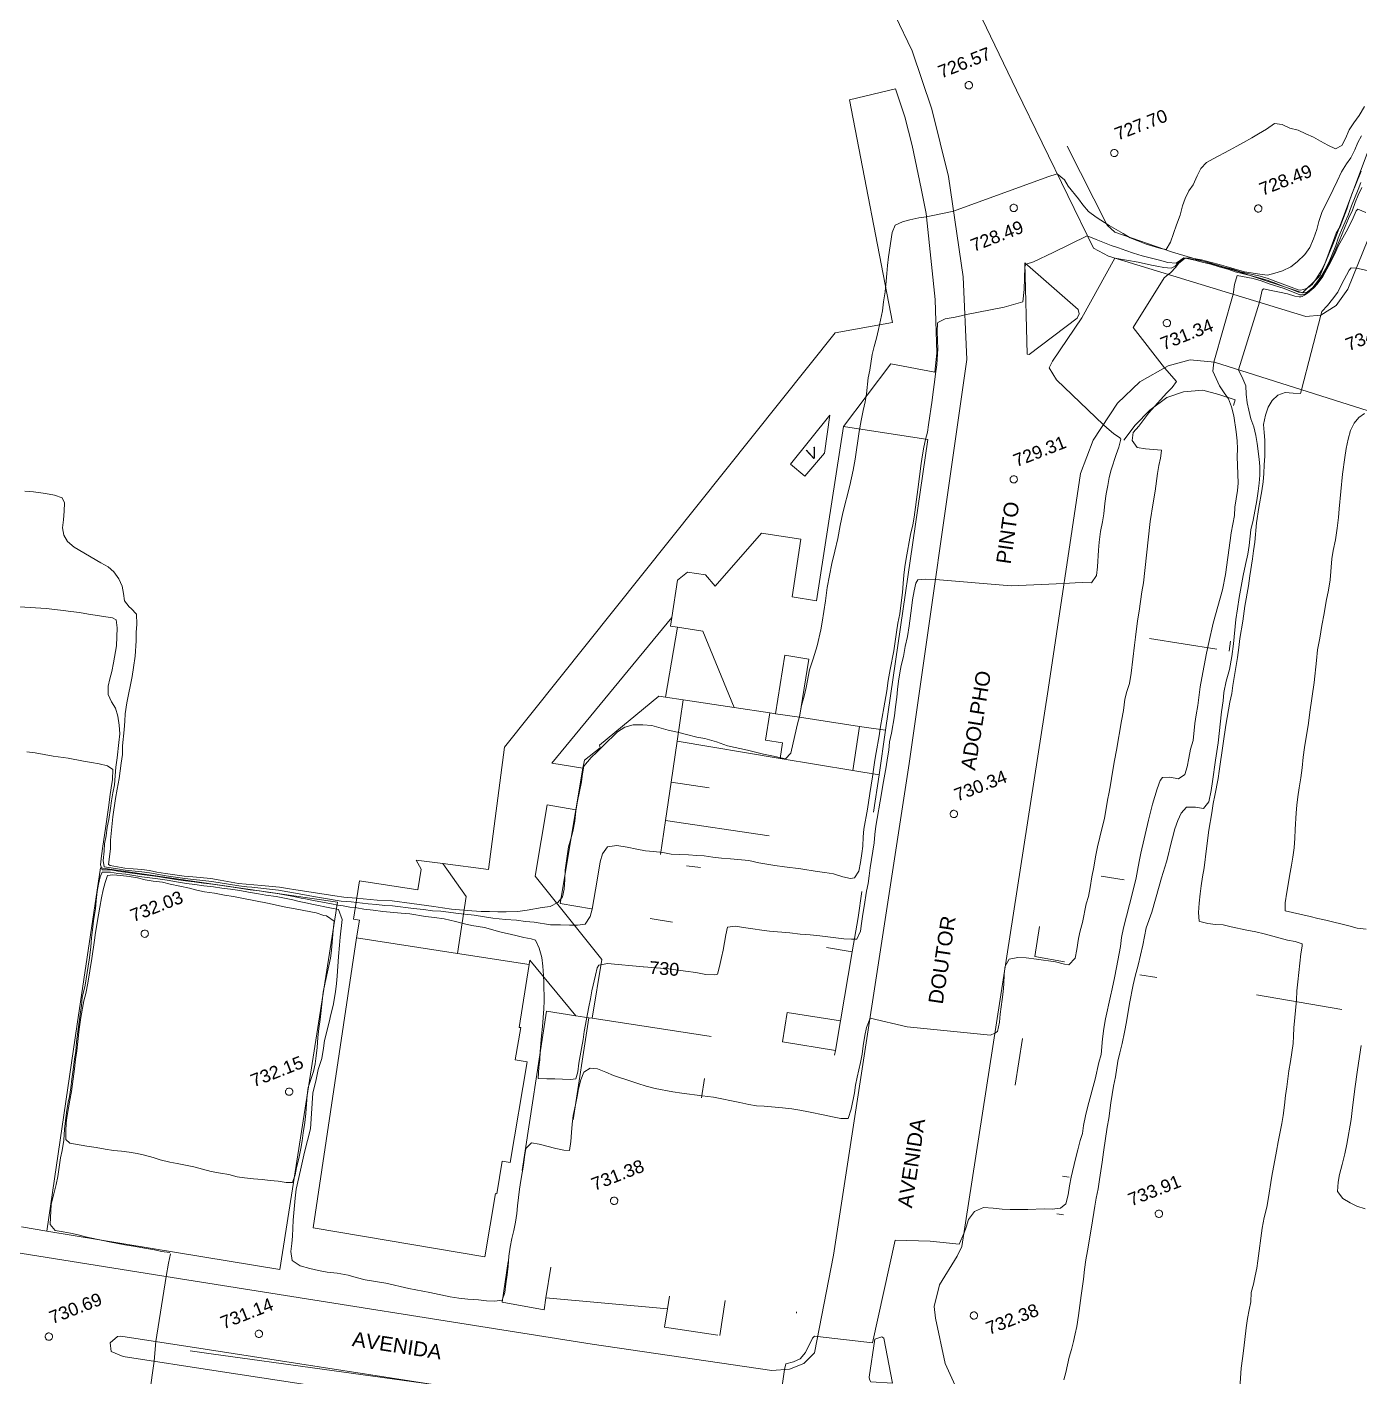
# Model space of a CAD drawing. Header units: millimetres. Extents: x 348 to 2201, y 118 to 1049.
# Drawn here: x 962.7 to 1144.4, y 485.9 to 670 of the extents above; entities that cross this region are included whole.
import ezdxf
from ezdxf.enums import TextEntityAlignment as Align

# ---------------------------------------------------------------- set-up
doc = ezdxf.new("R2010")
doc.units = ezdxf.units.MM
for name, color, linetype, lineweight in [('100_SIST_VIARIO_MEIO_FIO', 1, 'Continuous', 18), ('108_SEP_FIS_CANT_CENT_ILHA', 7, 'Continuous', 18), ('144_P_DUPLA_ASF_TOP', 7, 'Continuous', 18), ('160_P_SIMP_ASF_TOP', 7, 'Continuous', 18), ('206_MURO_E_MURO_ARRIMO', 7, 'Continuous', 18), ('216_EDIF_NOTAVEL', 2, 'Continuous', 18), ('218_EDIF_NOTAVEL_TOP', 7, 'Continuous', 18), ('600_CURVA_MESTRA', 14, 'Continuous', 18), ('602_CURVA_MESTRA_TOP', 24, 'Continuous', 18), ('604_CURVA_INTERM', 7, 'Continuous', 18), ('606_PTO_COTADO', 9, 'Continuous', 18), ('608_PTO_COTADO_INTERVIA', 9, 'Continuous', 18), ('624_SEGM_CURVA_MESTRA', 14, 'Continuous', 18)]:
    doc.layers.add(name, color=color, linetype=linetype, lineweight=lineweight)
doc.styles.add('Style-Arial', font='arial.ttf')

# ---------------------------------------------------------------- blocks, each defined once
blk = doc.blocks.new('SP09')
at = {"color": 0, "linetype": 'Continuous'}
blk.add_lwpolyline([(-0.03, -0.51), (-0.14, -0.49), (-0.24, -0.46), (-0.31, -0.42), (-0.35, -0.39), (-0.42, -0.31), (-0.47, -0.24), (-0.51, -0.15), (-0.52, -0.09), (-0.52, 0.03), (-0.51, 0.11), (-0.48, 0.2), (-0.44, 0.27), (-0.4, 0.33), (-0.32, 0.39), (-0.23, 0.44), (-0.15, 0.48), (-0.1, 0.48), (-0.03, 0.48), (0.08, 0.48), (0.19, 0.44), (0.27, 0.4), (0.35, 0.32), (0.41, 0.23), (0.46, 0.11), (0.48, 0.03), (0.48, -0.03), (0.47, -0.08), (0.44, -0.21), (0.38, -0.3), (0.31, -0.38), (0.23, -0.44), (0.1, -0.49), (0.02, -0.51)], close=True, dxfattribs=at)
blk = doc.blocks.new('SP10')
at = {"color": 0, "linetype": 'Continuous'}
blk.add_lwpolyline([(-0.03, -0.51), (-0.14, -0.49), (-0.24, -0.46), (-0.31, -0.42), (-0.35, -0.39), (-0.42, -0.31), (-0.47, -0.24), (-0.51, -0.15), (-0.52, -0.09), (-0.52, 0.03), (-0.51, 0.11), (-0.48, 0.2), (-0.44, 0.27), (-0.4, 0.33), (-0.32, 0.39), (-0.23, 0.44), (-0.15, 0.48), (-0.1, 0.48), (-0.03, 0.48), (0.08, 0.48), (0.19, 0.44), (0.27, 0.4), (0.35, 0.32), (0.41, 0.23), (0.46, 0.11), (0.48, 0.03), (0.48, -0.03), (0.47, -0.08), (0.44, -0.21), (0.38, -0.3), (0.31, -0.38), (0.23, -0.44), (0.1, -0.49), (0.02, -0.51)], close=True, dxfattribs=at)

msp = doc.modelspace()

# ---------------------------------------------------------------- linework, layer by layer
at = {"layer": '100_SIST_VIARIO_MEIO_FIO'}
for points in [[(1146.76, 768.12), (1143.18, 762.38), (1138.71, 756.25), (1132.3, 748.83), (1126.1, 743.13), (1099.52, 720.94), (1094.94, 716.56), (1093.02, 713.43), (1092.32, 710.98), (1091.53, 699.1), (1089.3, 680.72), (1089.94, 677.26), (1097.59, 661.35), (1108.05, 639.81), (1110.1, 638.69), (1137.04, 630.49), (1139.07, 630.68), (1141.18, 631.96), (1142.77, 634.19), (1204.32, 786.18)], [(897.49, 711.53), (947.33, 713.51), (996.3, 716.08), (1017.34, 717.4), (1041.24, 715.14), (1051.23, 713.9), (1055.79, 712.44), (1059.72, 709.92), (1064.05, 705.7), (1067.1, 700.49), (1083.35, 666.72), (1086.03, 658.75), (1088.31, 649.57), (1090.32, 635.9), (1090.79, 624.63), (1082.94, 569.51), (1072.61, 502.48), (1070.03, 489.15), (1068.57, 487.69), (1066.64, 486.91), (1064.22, 486.77), (1039.73, 490.36), (983.59, 499.27)], [(983.59, 499.27), (959.45, 503.1), (880.4, 515.09), (749.04, 535.63), (686.98, 544.9), (569.91, 563.72), (537.1, 568.63), (535.74, 569.08), (533.81, 571.26), (532.89, 573.65), (550.81, 689.9), (553.43, 692.12), (554.13, 692.38), (555.03, 692.59)], [(1160.18, 471.26), (1092.99, 481.94), (1090.66, 482.93), (1089.66, 483.71), (1087.87, 487.7), (1086.55, 493.89), (1086.37, 495.47), (1087.07, 498.44), (1089.49, 502.32), (1090.14, 503.66), (1101.88, 579.63), (1106.3, 609.06), (1108.03, 613.6), (1111.36, 618.67), (1114.37, 621.55), (1118.24, 623.76), (1121.27, 624.59), (1124.56, 624.23), (1175.53, 608.11)]]:
    msp.add_lwpolyline(points, dxfattribs=at)
at = {"layer": '108_SEP_FIS_CANT_CENT_ILHA'}
for points in [[(1099.28, 625.28), (1105.86, 630.27), (1106.12, 630.82), (1105.96, 631.45), (1098.71, 637.78), (1099.03, 625.35)], [(1077.48, 485.85), (1078.25, 491.02), (1079.2, 491.34), (1079.5, 491.14), (1080.67, 485.02), (1077.69, 485.21), (1077.52, 485.53)]]:
    msp.add_lwpolyline(points, close=True, dxfattribs=at)
for points in [[(988.7, 486.67), (975.78, 488.65), (974.13, 489.32), (973.99, 490.51), (975, 491.39), (975.47, 491.43), (987.53, 489.56)], [(984.92, 489.41), (987.75, 489.02)], [(987.53, 489.56), (1018.06, 484.84)], [(987.75, 489.02), (1018.06, 484.84)], [(1018.06, 484.84), (1048.56, 480), (1065.28, 476.73), (1065.75, 475.64), (1050.36, 477.25), (988.7, 486.67)]]:
    msp.add_lwpolyline(points, dxfattribs=at)
at = {"layer": '206_MURO_E_MURO_ARRIMO'}
for p, q in [((1104.49, 653.7), (1109.94, 642.91)), ((1141.02, 641.08), (1145.55, 653.2)), ((1109.94, 642.91), (1110.98, 641.98)), ((1110.98, 641.98), (1118.85, 639.25)), ((1138.99, 636.12), (1141.02, 641.08)), ((1118.85, 639.25), (1127.95, 636.57)), ((1127.95, 636.57), (1136.58, 633.69)), ((1136.58, 633.69), (1138.63, 635.7)), ((1138.63, 635.7), (1138.99, 636.12)), ((1122.97, 620.44), (1120.34, 620.19)), ((1125.15, 619.86), (1122.97, 620.44)), ((1118.09, 619.45), (1115.74, 617.7)), ((1120.34, 620.19), (1118.09, 619.45)), ((1127.41, 619.1), (1125.15, 619.86)), ((1127.15, 618.35), (1127.41, 619.1)), ((1115.74, 617.7), (1113.74, 615.65)), ((1113.74, 615.65), (1112.22, 613.62)), ((1078.83, 567.96), (1079.72, 574.05)), ((1078.09, 562.9), (1078.83, 567.96)), ((1075.97, 548.5), (1076.49, 552.08)), ((1075.18, 543.84), (1075.97, 548.5)), ((1100.06, 543.19), (1100.7, 547.3)), ((1073.57, 534.41), (1075.18, 543.84)), ((1072.78, 529.75), (1072.89, 530.39)), ((1098.38, 532), (1097.39, 525.66)), ((961.9, 506.32), (965.34, 505.74)), ((965.34, 505.74), (997.14, 500.51)), ((1027.43, 496.08), (1033.18, 495.04)), ((1033.18, 495.04), (1033.42, 496.68)), ((1033.42, 496.68), (1050.01, 495.18)), ((1050.01, 495.18), (1049.6, 492.68)), ((1067.57, 494.56), (1067.59, 494.74)), ((1049.6, 492.68), (1056.85, 491.56))]:
    msp.add_line(p, q, dxfattribs=at)
for points in [[(1115.7, 586.59), (1124.9, 585.12)], [(1126.76, 586.19), (1126.57, 584.85)], [(1038.46, 568.87), (1038.65, 569.99), (1040.8, 571.65), (1040.71, 572), (1048.79, 578.72), (1049.73, 578.58)], [(1052.13, 578.22), (1051.3, 572.55)], [(1051.3, 572.55), (1050.48, 566.96)], [(1051.3, 572.55), (1065.37, 570.21)], [(1075.27, 568.56), (1078.83, 567.96)], [(1050.48, 566.96), (1049.71, 561.74)], [(1050.48, 566.96), (1055.65, 566.2)], [(1039.64, 549.71), (1035.35, 550.43), (1037.51, 563.22)], [(1049.03, 557.11), (1049.71, 561.74)], [(1049.71, 561.74), (1063.87, 559.66)], [(969.52, 533.96), (972.68, 555.29)], [(997.14, 500.51), (1004.99, 550.6), (972.68, 555.29)], [(1054.47, 555.32), (1052.59, 555.59)], [(1109.13, 554.18), (1112.26, 553.64)], [(1050.65, 547.89), (1047.63, 548.39)], [(1075.18, 543.84), (1071.65, 544.42)], [(1100.06, 543.19), (1104.13, 542.49)], [(1114.41, 540.72), (1116.69, 540.33)], [(1130.29, 537.99), (1141.93, 535.99)], [(1030.16, 514.03), (1033.47, 535.73), (1037.47, 535.12)], [(965.34, 505.74), (969.52, 533.96)], [(1037.12, 520.94), (1039.24, 534.85)], [(1039.7, 534.78), (1055.96, 532.31)], [(1055.04, 526.58), (1054.61, 523.91)], [(1103.84, 513.24), (1104.74, 513.1)], [(1103.98, 507.99), (1103.09, 508.12)], [(1027.43, 496.08), (1028.27, 501.6)], [(1033.42, 496.68), (1034.06, 500.83)], [(1050.28, 496.88), (1050.01, 495.18)], [(1057.14, 491.51), (1057.84, 496.3)]]:
    msp.add_lwpolyline(points, dxfattribs=at)
at = {"layer": '216_EDIF_NOTAVEL'}
for points in [[(1019.37, 555.88), (1022.54, 551.39), (1021.35, 543.62), (1031.11, 542.12), (1031.21, 542.72), (1037.47, 535.12), (1039.24, 534.85), (1039.7, 534.78), (1041.05, 542.79), (1031.93, 554.15), (1033.57, 563.89), (1037.51, 563.22), (1038.46, 568.87), (1034.24, 569.59), (1050.56, 589.42), (1051.34, 594.51), (1052.73, 595.62), (1055.17, 595.24), (1056.51, 593.7), (1062.8, 600.94), (1068.19, 600.11), (1066.98, 592.23), (1070.32, 591.72), (1073.97, 615.46), (1080.45, 624.04), (1086.45, 622.88), (1086.72, 625.49), (1086.48, 632.78), (1085.41, 643.22), (1085.24, 644.54), (1084.59, 647.94), (1083.35, 653.79), (1082.33, 657.72), (1081.06, 661.53), (1074.8, 660.02), (1080.65, 629.66), (1072.86, 628.23), (1027.77, 571.76), (1025.56, 555.05)], [(1072.13, 617.04), (1071.38, 611.86), (1068.72, 608.7), (1066.74, 610.36)], [(1050.56, 589.42), (1050.38, 588.26), (1051.34, 588.11), (1054.82, 587.58), (1059.08, 577.17), (1063.92, 576.44), (1064.73, 576.31), (1066, 584.29), (1069.27, 583.76), (1067.99, 575.82), (1076.16, 574.59), (1079.72, 574.05), (1085.5, 613.69), (1073.97, 615.46), (1070.32, 591.72), (1066.98, 592.23), (1068.19, 600.11), (1062.8, 600.94), (1056.51, 593.7), (1055.17, 595.24), (1052.73, 595.62), (1051.34, 594.51)], [(1052.13, 578.22), (1059.08, 577.17), (1054.82, 587.58), (1051.34, 588.11), (1049.73, 578.58)], [(1076.16, 574.59), (1067.99, 575.82), (1064.73, 576.31), (1063.92, 576.44), (1063.37, 572.69), (1065.68, 572.35), (1065.37, 570.21), (1075.27, 568.56)], [(1007.6, 545.73), (1021.35, 543.62), (1022.54, 551.39), (1019.37, 555.88), (1015.72, 556.36), (1016.38, 555.12), (1015.95, 552.29), (1007.98, 553.52), (1007.17, 548.3), (1007.98, 548.18)], [(1007.6, 545.73), (1001.69, 506.2), (1025.09, 502.25), (1026.55, 510.89), (1026.71, 510.86), (1027.46, 515.3), (1028.54, 515.12), (1030.85, 528.82), (1029.23, 529.09), (1029.97, 533.5), (1029.76, 533.53), (1031.11, 542.12), (1021.35, 543.62)], [(1073.57, 534.41), (1072.89, 530.39), (1065.66, 531.55), (1066.31, 535.57)]]:
    msp.add_lwpolyline(points, close=True, dxfattribs=at)
at = {"layer": '600_CURVA_MESTRA'}
for points, elevation in [([(1052.42, 541.21), (1053.84, 541.02), (1055.21, 540.77), (1056.42, 540.69), (1056.8, 540.78), (1057.07, 541.82), (1057.35, 543.05), (1057.56, 544.08), (1057.92, 546.16), (1058.15, 547.2), (1059.28, 547.33), (1060.34, 547.15), (1061.64, 546.99), (1062.86, 546.79), (1063.89, 546.67), (1066.65, 546.43), (1068.07, 546.25), (1069.43, 546.14), (1070.74, 546.02), (1074.05, 545.63), (1075.07, 545.56), (1075.79, 545.58), (1076.32, 546.65), (1076.43, 547.69), (1076.63, 548.98), (1076.81, 550), (1077.14, 552.13), (1077.33, 553.17), (1077.48, 554.2), (1077.61, 555.31), (1078, 557.59), (1078.17, 558.71), (1078.24, 559.82), (1078.4, 560.98), (1079.18, 565.44), (1079.35, 566.56), (1079.81, 569.08), (1079.99, 570.29), (1080.18, 571.36), (1080.27, 572.48), (1080.53, 573.67), (1080.94, 576.03), (1081.08, 577.26), (1081.25, 578.59), (1081.34, 579.63), (1081.49, 580.75), (1081.66, 581.88), (1081.86, 582.89), (1082.16, 584.12), (1082.41, 585.46), (1082.71, 586.84), (1082.92, 588.29), (1083.25, 590.7), (1083.41, 591.84), (1083.62, 593.08), (1083.85, 594.13), (1084.11, 594.58), (1085.12, 594.68), (1086.52, 594.61), (1096.84, 593.74), (1104.05, 594.08), (1105.58, 594.18), (1106.62, 594.22), (1107.81, 594.18), (1108.49, 595.16), (1108.62, 596.36), (1108.76, 598.6), (1108.83, 599.69), (1109.01, 601.16), (1109.31, 602.49), (1109.47, 603.56), (1109.62, 604.96), (1109.8, 606.29), (1110.03, 607.45), (1110.22, 608.52), (1110.47, 609.55), (1111.17, 611.65), (1111.52, 612.65), (1111.79, 613.74), (1111.65, 613.91), (1110.82, 614.54), (1109.91, 615.28), (1109.42, 615.71), (1103.01, 621.83), (1102.05, 623.48), (1102.47, 624.4), (1106.47, 630.28), (1110.97, 638.43), (1114.18, 637.88), (1115.99, 637.47), (1116.7, 637.32), (1117.65, 637.16), (1118.67, 637.08), (1119.19, 637.35), (1119.65, 637.82), (1120.5, 638.45), (1122.35, 638.16), (1123.58, 637.88), (1125.9, 637.21), (1127.01, 636.92), (1128.1, 636.57), (1129.51, 636.24), (1130.61, 636.02), (1131.74, 635.7), (1132.92, 635.27), (1135.02, 634.46), (1135.99, 634.12), (1136.32, 634.09), (1136.65, 634.15), (1136.99, 634.26), (1137.45, 634.47), (1137.9, 634.82), (1138.54, 635.73), (1139.13, 636.72), (1139.61, 637.67), (1140.8, 640.83), (1141.15, 641.82), (1141.69, 642.77), (1142.6, 645.12), (1142.92, 646.1), (1143.29, 647.17), (1144.55, 650.31)], 730), ([(1145, 617.26), (1144.23, 616.69), (1143.6, 615.91), (1143.1, 614.94), (1142.78, 613.73), (1142.53, 612.47), (1142.32, 611.25), (1142.02, 608.99), (1141.59, 604.24), (1141.48, 603.05), (1141.3, 601.61), (1141.06, 600.02), (1140.77, 598.55), (1140.59, 597.43), (1140.35, 594.57), (1140.11, 593.17), (1139.8, 591.64), (1139.53, 589.99), (1139.21, 588.32), (1138.92, 586.62), (1138.6, 585.01), (1138.5, 583.55), (1138.15, 580.55), (1137.58, 576.5), (1137.39, 575), (1136.82, 571.72), (1136.66, 570.39), (1136.51, 568.95), (1136.33, 567.56), (1136.11, 566.21), (1135.93, 564.96), (1135.81, 563.86), (1135.71, 562.78), (1135.59, 560.54), (1135.53, 559.34), (1135.42, 558.02), (1135.27, 556.77), (1135.08, 555.67), (1134.89, 554.68), (1134.44, 551.99), (1134.22, 550.54), (1134.21, 549.45), (1137.62, 548.65), (1138.67, 548.39), (1139.74, 548.16), (1142.87, 547.4), (1144.04, 547.09), (1145.26, 546.92)], 735), ([(962.65, 571.12), (963.79, 570.99), (966.23, 570.53), (968.25, 570.25), (970.37, 569.86), (971.43, 569.68), (972.5, 569.47), (973.62, 569.2), (974.34, 568.71), (974.31, 567.36), (974.13, 566.2), (973.96, 564.96), (973.83, 563.85), (973.35, 560.65), (972.98, 558.24), (972.81, 556.93), (972.69, 555.72), (972.91, 555.02), (974.09, 555.01), (975.02, 554.83), (978.33, 554.4), (979.42, 554.26), (980.45, 554.11), (982.97, 553.7), (984.29, 553.51), (985.45, 553.38), (986.71, 553.21), (987.97, 553.08), (990.45, 552.7), (991.61, 552.54), (992.76, 552.33), (993.09, 552.31), (994.34, 552.15), (995.44, 551.98), (996.78, 551.81), (999.05, 551.38), (1000.02, 551.17), (1000.61, 551.06), (1001.71, 550.83), (1004.16, 550.4), (1005.04, 550.22), (1005.75, 550.11), (1006.66, 549.94), (1007.64, 549.82), (1008.6, 549.68), (1009.85, 549.53), (1011.18, 549.34), (1013.69, 549.11), (1014.84, 549), (1017, 548.68), (1018.2, 548.53), (1019.54, 548.33), (1021.06, 547.99), (1022.31, 547.67), (1023.33, 547.43), (1025.02, 547.14), (1027.13, 546.59), (1029.33, 546.05), (1030.41, 545.79), (1031.41, 545.61), (1032, 545.42), (1032.5, 544.33), (1032.84, 543.05), (1033.01, 541.88), (1033.08, 540.63), (1033.12, 539.62), (1033.16, 537.17), (1033.13, 536.06), (1032.93, 533.65), (1032.79, 532.37), (1032.74, 531.35), (1032.62, 530.24), (1032.56, 529.11), (1032.46, 528.11), (1032.36, 526.58), (1033.53, 526.5), (1034.64, 526.53), (1035.69, 526.49), (1036.77, 526.41), (1037.48, 526.51), (1037.74, 527.48), (1037.9, 528.64), (1038.27, 530.67), (1038.48, 531.87), (1038.62, 532.96), (1039.27, 536.35), (1039.47, 537.45), (1039.69, 538.52), (1040.18, 540.66), (1040.39, 541.65), (1040.61, 542), (1041.79, 542.23), (1046.67, 541.79)], 730), ([(1144.57, 531.05), (1144.07, 527.75), (1143.71, 525.14), (1143.35, 522.19), (1143.2, 520.96), (1142.61, 517.59), (1142.33, 516.3), (1141.96, 514.85), (1141.62, 513.47), (1141.42, 512.41), (1141.32, 511.17), (1142.06, 510.21), (1143.05, 509.61), (1143.96, 509.16), (1145.1, 508.8)], 735)]:
    msp.add_lwpolyline(points, dxfattribs=dict(at, elevation=elevation))
at = {"layer": '604_CURVA_INTERM', "flags": 128}
for points, elevation in [([(1145.01, 659.1), (1144.3, 657.88), (1143.55, 656.87), (1142.92, 655.91), (1142.41, 654.73), (1141.95, 653.81), (1141.06, 653.35), (1140.03, 653.86), (1139.01, 654.4), (1138.08, 654.92), (1137.01, 655.39), (1135.96, 655.88), (1134.84, 656.17), (1133.78, 656.66), (1132.74, 656.78), (1131.65, 656.01), (1130.59, 655.38), (1129.64, 654.86), (1128.53, 654.21), (1127.61, 653.71), (1126.62, 653.16), (1124.37, 652), (1123.47, 651.47), (1122.72, 650.67), (1122.19, 649.65), (1121.65, 648.45), (1121.09, 647.61), (1120.58, 646.57), (1120.22, 645.57), (1119.88, 644.31), (1119.39, 642.99), (1118.59, 640.6), (1117.99, 639.62), (1117.24, 639.77), (1115.24, 640.34), (1114.11, 640.79), (1113.09, 641.22), (1112.14, 641.8), (1111.17, 642.34), (1110.23, 642.88), (1108.43, 644.04), (1107.41, 644.81), (1106.6, 645.7), (1106.01, 646.52), (1104.62, 648.26), (1104.1, 649.12), (1103.14, 649.92), (1101.85, 649.53), (1089, 644.84), (1088.82, 644.79), (1086.39, 644.29), (1085.26, 644.08), (1084.26, 643.92), (1083.03, 643.66), (1082.05, 643.4), (1081.03, 642.92), (1080.63, 641.95), (1080.11, 638.6), (1079.98, 637.45), (1079.88, 636.35), (1079.82, 635.3), (1079.66, 633.82), (1079.46, 632.49), (1079.3, 631.26), (1078.78, 628.71), (1078.5, 627.51), (1078.17, 626.39), (1077.89, 625.28), (1077.56, 623.16), (1077.35, 622.12), (1077.14, 619.92), (1076.95, 618.85), (1076.66, 617.65), (1076.4, 616.3), (1076.14, 614.81), (1075.59, 611.03), (1075.32, 609.52), (1074.85, 607.44), (1073.91, 603.69), (1073.55, 601.97), (1073.23, 600.21), (1072.82, 598.48), (1072.4, 596.79), (1072.07, 595.18), (1071.78, 593.52), (1071.55, 591.71), (1071.08, 588.78), (1070.88, 587.73), (1070.41, 585.56), (1069.87, 583.78), (1069.37, 582.29), (1068.89, 579.88), (1068.62, 578.71), (1068.28, 577.45), (1067.98, 575.93), (1067.72, 574.94), (1067.1, 572.33), (1066.81, 570.95), (1066.06, 570.14), (1064.2, 570.56), (1063.09, 570.79), (1060.91, 571.32), (1058.18, 571.91), (1056.67, 572.46), (1055.08, 572.93), (1053.97, 573.13), (1052.56, 573.48), (1051.34, 573.81), (1050.07, 574.09), (1047.85, 574.69), (1046.64, 574.81), (1045.29, 574.79), (1044.17, 574.46), (1043.17, 573.85), (1041.22, 571.95), (1040.37, 571.09), (1039.6, 570.34), (1038.58, 569.14), (1038.38, 568.13), (1038.25, 567.04), (1037.72, 564.37), (1037.5, 563.06), (1037.34, 561.64), (1037.1, 560.25), (1036.83, 559.23), (1036.51, 558.14), (1036.21, 556.27), (1036.03, 554.97), (1036, 553.69), (1035.91, 552.38), (1035.68, 551.34), (1035.03, 550.57), (1034, 550.02), (1032.91, 549.87), (1030.84, 549.5), (1029.6, 549.35), (1028, 549.29), (1026.87, 549.29), (1025.74, 549.33), (1024.57, 549.34), (1023.29, 549.41), (1020.52, 549.68), (1019.33, 549.85), (1018.14, 550.04), (1015.14, 550.42), (1012.45, 550.8), (1010.39, 550.9), (1007.54, 551.14), (1005.87, 551.31), (1004.61, 551.49), (1003.18, 551.72), (999.31, 552.28), (998.17, 552.46), (997.07, 552.66), (994.64, 552.89), (992.53, 553.05), (991.49, 553.17), (989.01, 553.63), (987.72, 553.83), (985.27, 554.07), (984.1, 554.17), (981.55, 554.53), (980.35, 554.72), (979.34, 554.93), (978.33, 555.06), (977.14, 555.18), (976.01, 555.27), (973.99, 555.63), (973.79, 555.75), (974.03, 557.88), (974.05, 559.08), (974.36, 562.25), (974.71, 564.77), (974.93, 566.03), (975.24, 567.48), (975.5, 569.56), (975.67, 570.73), (975.67, 571.92), (975.91, 574.1), (976, 575.28), (976.04, 576.29), (976.27, 577.78), (977, 581.4), (977.2, 582.61), (977.39, 584.18), (977.53, 586.27), (977.55, 587.4), (977.62, 588.53), (977.6, 589.87), (976.85, 590.67), (976.59, 590.87), (975.94, 591.69), (975.83, 592.7), (975.63, 593.69), (975.19, 594.7), (974.5, 595.67), (973.74, 596.35), (972.71, 596.89), (969.11, 599.03), (968.2, 599.78), (967.7, 600.65), (967.5, 601.65), (967.63, 602.75), (967.71, 603.95), (967.75, 605.05), (967.43, 605.75), (966.39, 606.12), (965.16, 606.36), (963.54, 606.57), (962.37, 606.68)], 728), ([(969.67, 533.59), (969.91, 535.29), (970.09, 536.51), (970.2, 537.62), (970.57, 539.31), (971, 541.9), (971.16, 543.01), (971.34, 544.53), (971.45, 545.76), (971.57, 546.86), (971.74, 548.06), (971.77, 548.36), (972, 549.7), (972.07, 550.83), (972.22, 552.06), (972.42, 553.08), (972.64, 554.06), (972.91, 554.7), (974.05, 554.71), (975.04, 554.53), (976.13, 554.41), (978.33, 554.07), (980.5, 553.81), (981.77, 553.61), (983.04, 553.38), (984.39, 553.18), (985.53, 553.04), (986.79, 552.85), (988.1, 552.7), (989.24, 552.51), (990.42, 552.38), (991.67, 552.22), (992.87, 551.98), (994.2, 551.77), (995.24, 551.58), (996.64, 551.38), (998.92, 550.93), (999.78, 550.69), (1000.67, 550.54), (1001.71, 550.28), (1003.94, 549.86), (1005.13, 549.61), (1005.65, 548.26), (1005.35, 545.83), (1005.26, 544.77), (1005.11, 543.19), (1004.94, 540.54), (1004.85, 539.52), (1004.72, 538.38), (1004.38, 536.54), (1004.08, 535.28), (1003.84, 534.24), (1003.22, 531.74), (1003.08, 530.71), (1002.85, 529.31), (1002.36, 527.8), (1002.08, 526.44), (1001.65, 524.55), (1001.33, 519.7), (1000.49, 516.51), (999.97, 514.05), (999.36, 511.47), (999.2, 510.24), (998.94, 507.25), (998.87, 505.08), (998.75, 504.06), (998.65, 502.96), (998.81, 501.75), (999.91, 501.04), (1001.21, 500.68), (1002.4, 500.39), (1003.6, 500.18), (1004.95, 500.01), (1006.43, 499.74), (1007.52, 499.43), (1008.77, 499.13), (1011.59, 498.68), (1014.73, 497.94), (1017.58, 497.37), (1020.34, 496.79), (1021.55, 496.6), (1022.78, 496.47), (1024.21, 496.39), (1025.32, 496.26), (1026.42, 496.21), (1027.43, 496.35), (1027.83, 497.37), (1027.96, 498.56), (1028.14, 499.78), (1028.26, 500.99), (1028.37, 502.35), (1028.54, 503.56), (1028.76, 504.77), (1029.04, 505.82), (1029.27, 506.96), (1029.43, 508.16), (1029.53, 509.22), (1029.83, 511.46), (1030.01, 512.64), (1030.37, 514.75), (1030.5, 515.87), (1030.68, 517.04), (1031.44, 517.81), (1032.5, 517.63), (1034.78, 517.01), (1035.87, 516.78), (1036.64, 516.75), (1036.81, 517.98), (1036.92, 519.21), (1036.99, 520.34), (1037.12, 521.53), (1037.45, 522.98), (1037.67, 524.11), (1037.85, 525.17), (1038.16, 526.39), (1038.59, 527.45), (1039.44, 527.97), (1040.45, 527.87), (1041.56, 527.45), (1042.62, 526.99), (1044.97, 526.21), (1045.94, 525.9), (1047.06, 525.52), (1048.29, 525.21), (1050.7, 524.76), (1051.94, 524.55), (1054.72, 524.19), (1056.27, 524), (1059.87, 523.29), (1061.09, 523.03), (1062.14, 522.83), (1063.18, 522.81), (1065.65, 522.55), (1066.92, 522.41), (1068.05, 522.23), (1069.22, 522.02), (1071.46, 521.58), (1072.48, 521.33), (1073.61, 521.11), (1074.62, 521.13), (1075.04, 522.39), (1075.48, 524.63), (1075.62, 525.67), (1075.84, 526.75), (1076.3, 528.75), (1076.53, 529.89), (1076.68, 531.02), (1076.88, 532.44), (1077.11, 533.52), (1077.6, 534.8), (1082.68, 533.63), (1094.04, 532.48), (1094.64, 532.76), (1095, 532.98), (1095.26, 534.26), (1095.36, 535.32), (1095.48, 536.33), (1095.64, 537.34), (1095.75, 538.38), (1095.83, 539.41), (1095.87, 540.86), (1096.04, 541.88), (1096.58, 542.86), (1097.74, 543.08), (1098.89, 543.03), (1100.31, 542.82), (1102.87, 542.48), (1104.14, 542.15), (1104.73, 542.07), (1105.59, 542.99), (1105.8, 544.14), (1106.02, 545.65), (1106.25, 546.71), (1106.55, 547.86), (1107.09, 550.4), (1107.4, 551.38), (1107.62, 552.62), (1107.84, 554.08), (1108.1, 555.4), (1108.35, 556.81), (1108.63, 558.17), (1109.27, 560.78), (1109.56, 562.04), (1109.99, 564.5), (1110.2, 565.62), (1110.41, 566.61), (1110.65, 568.32), (1110.92, 569.95), (1111.19, 571.35), (1111.91, 575.32), (1112.16, 576.76), (1112.36, 578.28), (1112.64, 579.35), (1112.97, 580.44), (1113.2, 581.85), (1113.66, 585.67), (1113.81, 586.73), (1114.09, 588.96), (1114.3, 590.28), (1114.66, 592.92), (1114.91, 594.17), (1115.54, 600), (1115.82, 602.5), (1116.2, 605.05), (1116.47, 606.66), (1116.8, 609.06), (1117, 610.17), (1117.2, 611.15), (1117.34, 612.2), (1117.34, 612.24), (1115.14, 612.43), (1114.04, 612.6), (1113.33, 613.57), (1113.48, 614.65), (1114.24, 615.54), (1114.93, 616.45), (1115.63, 617.32), (1116.38, 618.2), (1117.23, 619.1), (1118.09, 620.07), (1118.82, 620.79), (1119.38, 621.61), (1117.74, 623.47), (1113.46, 628.99), (1117.7, 635.77), (1118.26, 636.21), (1118.57, 636.45), (1119.3, 637.21), (1119.7, 637.77), (1120.55, 638.41), (1121.88, 638.16), (1122.89, 637.9), (1124.07, 637.62), (1125.22, 637.24), (1126.38, 636.91), (1127.41, 636.59), (1128.51, 636.3), (1129.61, 636.04), (1130.62, 635.76), (1131.73, 635.42), (1133, 634.97), (1133.96, 634.59), (1135.02, 634.21), (1136.02, 633.78), (1136.7, 633.72), (1137, 633.74), (1137.22, 633.81), (1137.98, 634.45), (1138.6, 635.23), (1139.18, 636.04), (1139.71, 636.96), (1140.19, 637.91), (1141.1, 640.15), (1141.43, 641.15), (1141.89, 642.27), (1142.39, 643.37), (1142.78, 644.31), (1143.26, 645.55), (1144.18, 647.8), (1144.52, 648.77)], 731), ([(1145.2, 644.65), (1144.12, 645.12), (1143.9, 644.88), (1143.46, 643.95), (1143.03, 642.99), (1142.52, 642.03), (1141.42, 640.09), (1140.93, 638.92), (1140.42, 637.91), (1139.33, 635.91), (1138.55, 634.88), (1138.11, 634.38), (1137.24, 633.65), (1136.86, 633.38), (1136.54, 633.21), (1136.34, 633.16), (1136.1, 633.16), (1135.53, 633.24), (1134.53, 633.56), (1133.45, 633.79), (1132.28, 634), (1131.23, 634.26), (1131.09, 634.07), (1130.71, 632.42), (1127.84, 623.19), (1128.45, 621.99), (1128.85, 621.03), (1128.87, 619.88), (1129.03, 618.72), (1129.27, 617.72), (1129.54, 616.5), (1129.92, 615.41), (1130.2, 614.23), (1130.38, 613.14), (1130.67, 611.03), (1130.76, 610.03), (1130.75, 608.86), (1130.66, 607.74), (1130.54, 606.67), (1130.34, 605.39), (1129.84, 602.72), (1129.54, 601.38), (1129.3, 599.25), (1129.11, 598.07), (1128.8, 596.66), (1128.49, 595.15), (1127.95, 592.16), (1127.7, 590.63), (1127.5, 589.14), (1127.16, 585.84), (1126.94, 584.11), (1126.63, 582.35), (1126.14, 580.74), (1125.84, 579.21), (1125.73, 578.05), (1125.52, 576.58), (1125.05, 572.33), (1124.7, 569.96), (1124.31, 567.09), (1124.1, 565.82), (1123.79, 564.31), (1123.09, 563.39), (1121.99, 563.59), (1120.94, 563.59), (1120.76, 563.55), (1120.03, 562.74), (1119.59, 561.77), (1119.15, 560.61), (1118.51, 558.14), (1118.28, 557.16), (1118.01, 556.12), (1117.35, 553.92), (1117.02, 552.81), (1116.02, 549.24), (1115.26, 547.1), (1114.79, 544.77), (1114.15, 542.03), (1113.74, 540.52), (1113.49, 539.36), (1112.99, 536.78), (1112.56, 534.3), (1112.29, 532.87), (1111.96, 531.35), (1111.65, 530.05), (1111.41, 528.93), (1111.05, 526.8), (1110.81, 525.52), (1110.43, 523.27), (1110.15, 521.09), (1109.94, 519.93), (1109.45, 516.54), (1109.27, 515.18), (1108.88, 512.81), (1108.69, 511.53), (1108.43, 510.23), (1108.24, 509.17), (1107.8, 506.31), (1107.25, 503.07), (1107.03, 501.83), (1106.83, 500.51), (1106.7, 499.22), (1106.4, 496.96), (1106.01, 494.24), (1105.78, 492.77), (1105.59, 491.75), (1105.35, 490.71), (1105.08, 489.63), (1104.77, 488.57), (1104.3, 486.48), (1104.05, 485.47)], 733), ([(1153.41, 634.98), (1143.92, 637.05), (1143.2, 637.13), (1142.91, 636.79), (1141.9, 634.82), (1141.38, 633.81), (1140.68, 632.84), (1139.99, 631.97), (1139.2, 631.17), (1139.05, 630.67), (1136.44, 620.47), (1136.31, 619.97), (1135.3, 620.01), (1134.19, 620.13), (1133.19, 619.73), (1132.42, 619.03), (1131.89, 618.1), (1131.53, 617.02), (1131.24, 615.74), (1131.36, 614.64), (1131.43, 613.63), (1131.45, 612.44), (1131.45, 611.44), (1131.35, 610.24), (1131.29, 609.07), (1131.21, 607.92), (1131.03, 606.71), (1130.63, 604.43), (1130.31, 602.32), (1130.05, 599.7), (1129.9, 598.51), (1129.73, 597.45), (1129.39, 595.13), (1129.2, 593.74), (1128.72, 590.97), (1128.42, 588.91), (1128.04, 586.56), (1127.91, 585.34), (1127.71, 583.96), (1127.07, 580.14), (1126.95, 579.09), (1126.67, 577.9), (1126.12, 574.74), (1125.73, 572.26), (1125.22, 568.49), (1125.08, 567.48), (1124.61, 565.16), (1124.41, 564.08), (1124.22, 562.8), (1123.81, 560.41), (1123.47, 557.94), (1123.15, 555.29), (1122.92, 554.09), (1122.73, 552.85), (1122.63, 551.75), (1122.48, 550.49), (1122.4, 549.21), (1122.49, 548.03), (1122.57, 547.97), (1123.64, 547.69), (1124.69, 547.56), (1125.73, 547.53), (1126.86, 547.25), (1129, 546.79), (1130.2, 546.56), (1131.35, 546.29), (1133.54, 545.69), (1134.52, 545.45), (1135.55, 545.26), (1136.54, 544.95), (1136.53, 544.61), (1136.34, 543.55), (1136.08, 541.04), (1135.92, 539.75), (1135.81, 538.5), (1135.74, 537.26), (1135.37, 533.49), (1135.35, 532.34), (1135.28, 531.33), (1134.95, 528.87), (1134.71, 527.62), (1134.42, 525.45), (1134.25, 524.27), (1134.12, 522.93), (1133.92, 521.53), (1133.74, 520.41), (1133.26, 517.91), (1133.04, 516.64), (1132.38, 513.23), (1131.88, 510.08), (1131.71, 509.03), (1131.33, 507.61), (1131.09, 506.18), (1130.47, 501.72), (1130.32, 500.7), (1130.13, 499.64), (1129.88, 498.54), (1129.58, 497.37), (1129.52, 496.1), (1129.28, 495), (1129.07, 493.85), (1128.9, 492.57), (1128.58, 489.8), (1128.37, 488.4), (1128.22, 487.05), (1128.01, 484.34)], 734), ([(976.59, 516.53), (977.67, 516.33), (978.7, 516.1), (979.85, 515.78), (980.82, 515.46), (982.12, 515.16), (983.13, 514.99), (985.39, 514.5), (987.79, 513.9), (989.03, 513.66), (990.17, 513.47), (991.32, 513.17), (992.32, 513.01), (993.54, 512.88), (994.7, 512.79), (995.82, 512.66), (996.92, 512.56), (998, 512.38), (998.85, 512.39), (999.22, 513.41), (999.42, 514.43), (999.71, 515.65), (1000, 517.03), (1000.19, 518.07), (1000.32, 519.16), (1000.53, 520.58), (1000.67, 521.79), (1000.78, 523.05), (1000.85, 524.3), (1001.01, 525.36), (1001.42, 526.56), (1001.7, 527.53), (1001.93, 528.57), (1002.1, 529.67), (1002.24, 530.81), (1002.32, 532.17), (1002.46, 533.38), (1002.64, 534.63), (1003.04, 538.34), (1003.3, 539.66), (1003.83, 541.95), (1004.03, 542.97), (1004.16, 544.01), (1004.41, 546.79), (1004.56, 548), (1003.5, 548.73), (1003.15, 548.81), (1002.08, 549.16), (999.44, 549.67), (997.73, 549.98), (995.47, 550.48), (991.95, 551.15), (990.8, 551.37), (989.59, 551.56), (988.24, 551.82), (986.88, 552.04), (985.81, 552.24), (984.8, 552.53), (982.19, 553.08), (981.14, 553.33), (979.85, 553.49), (978.75, 553.67), (977.71, 553.92), (976.61, 554.12), (975.44, 554.23), (974.37, 554.35), (973.64, 554.27), (973.3, 553.28), (973.03, 552.29), (972.82, 551.2), (972.61, 549.93), (972.41, 548.88), (972.02, 546.46), (971.85, 545.42), (971.52, 542.94), (970.93, 539.58), (970.68, 538.18), (970.41, 537.14), (970.01, 534.89), (969.79, 533.3)], 732), ([(982.15, 502.83), (981.01, 502.96), (980.04, 503.21), (978.67, 503.42), (977.46, 503.65), (975.99, 503.88), (973.86, 504.3), (970.65, 504.98), (969.64, 505.24), (968.61, 505.46), (967.58, 505.66), (966.52, 505.84), (965.81, 506.64), (965.97, 509.41), (966.33, 510.86), (966.62, 512.11), (966.84, 513.22), (967.24, 515.73), (967.45, 516.75), (967.68, 518.15), (967.77, 519.66), (968.06, 521.92), (968.28, 523.36), (968.43, 524.09), (968.62, 525.28), (968.76, 526.46), (968.96, 527.74), (969.14, 529.23), (969.32, 530.26), (969.42, 531.55), (969.67, 533.59)], 731), ([(969.79, 533.3), (969.59, 531.61), (969.44, 530.35), (969.27, 529.14), (969.12, 527.89), (968.84, 525.83), (968.71, 524.81), (968.52, 523.62), (968.14, 521.5), (968.01, 520.52), (967.94, 519.35), (967.97, 518.27), (968.49, 517.77)], 732), ([(968.49, 517.77), (970.83, 517.35), (972.1, 517.16), (973.3, 516.94), (974.47, 516.77), (975.56, 516.66), (976.59, 516.53)], 732), ([(978.68, 478.71), (979.98, 488.01), (980.24, 490.69), (981.63, 499.58), (981.95, 501.37), (982.22, 502.67)], 731)]:
    msp.add_lwpolyline(points, dxfattribs=dict(at, elevation=elevation))
at = {"layer": '604_CURVA_INTERM'}
for points, elevation in [([(961.65, 590.9), (965.28, 590.67), (966.44, 590.54), (967.59, 590.37), (968.64, 590.24), (969.81, 590.13), (971.03, 589.89), (974.33, 589.4), (974.8, 589.12), (974.96, 588.01), (974.86, 585.57), (974.46, 583.26), (974.23, 582.09), (973.96, 581.05), (973.73, 580.05), (973.71, 578.94), (974.18, 577.93), (974.72, 577.05), (975.05, 575.97), (975.22, 574.76), (975.3, 573.59), (975.19, 572.4), (974.94, 570.28), (974.76, 569.03), (974.69, 567.85), (974.57, 566.62), (974.34, 565.51), (974.2, 564.43), (974.03, 563.42), (973.8, 561.89), (973.61, 560.83), (973.43, 559.64), (973.22, 558.59), (973.18, 557.55), (973.03, 556.31), (973.17, 555.42), (974.13, 555.3), (975.01, 555.14), (976.05, 554.98), (978.33, 554.73), (979.38, 554.6), (981.62, 554.22), (984.2, 553.84), (985.36, 553.72), (986.63, 553.57), (987.84, 553.45), (991.55, 552.86), (992.64, 552.69), (993.32, 552.64), (996.93, 552.23), (1000.25, 551.64), (1001.71, 551.38), (1003.08, 551.17), (1004.94, 550.85), (1005.51, 550.76), (1006.84, 550.64), (1009.19, 550.4), (1010.3, 550.31), (1011.45, 550.18), (1012.48, 550.13), (1015.36, 549.76), (1016.74, 549.63), (1017.96, 549.44), (1019.07, 549.37), (1021.47, 549.05), (1023.61, 548.84), (1026.16, 548.45), (1027.9, 548.27), (1029.4, 548.16), (1030.62, 547.99), (1031.82, 547.87), (1034.05, 547.52), (1035.4, 547.51), (1036.63, 547.46), (1037.71, 547.49), (1038.78, 547.61), (1039.45, 548.65), (1039.7, 549.66), (1040.39, 553.62), (1040.79, 556.1), (1041.12, 557.21), (1041.82, 558.17), (1043.07, 558.32), (1044.49, 558.13), (1045.82, 557.84), (1046.99, 557.63), (1048.08, 557.54), (1049.37, 557.4), (1050.48, 557.18), (1052.87, 557.05), (1054, 556.96), (1055, 556.94), (1056.15, 556.76), (1057.34, 556.63), (1058.59, 556.54), (1061.08, 556.3), (1062.46, 555.98), (1064.64, 555.61), (1065.96, 555.42), (1068.19, 555.16), (1070.41, 554.8), (1071.42, 554.64), (1072.64, 554.49), (1073.9, 554.08), (1074.92, 553.85), (1075.48, 553.93), (1076.09, 554.84), (1076.32, 556.03), (1076.5, 557.24), (1076.6, 558.24), (1076.67, 559.53), (1076.78, 560.58), (1077.25, 563.28), (1077.56, 565.43), (1077.93, 567.69), (1078.11, 569), (1078.28, 569.99), (1078.43, 571.01), (1078.85, 573.3), (1079.04, 574.57), (1079.5, 577.12), (1079.88, 579.45), (1080.08, 580.86), (1080.34, 582.34), (1080.85, 584.88), (1081.21, 587.44), (1081.39, 588.68), (1081.65, 589.92), (1081.84, 591.44), (1082.04, 592.82), (1082.13, 594.05), (1082.2, 595.19), (1082.33, 596.35), (1082.51, 597.48), (1083.13, 600.77), (1083.42, 602.07), (1083.64, 603.12), (1084.13, 606.87), (1084.56, 610.44), (1084.75, 611.61), (1084.95, 612.68), (1085.16, 613.71), (1085.42, 614.69), (1085.59, 615.7), (1086.08, 619.07), (1086.21, 620.21), (1086.4, 621.51), (1086.51, 622.68), (1086.7, 623.9), (1086.85, 626.07), (1086.77, 628.41), (1086.81, 629.52), (1086.84, 629.67), (1087.87, 630.15), (1089.19, 630.39), (1090.23, 630.62), (1090.54, 630.69), (1095.91, 631.77), (1098.45, 632.47), (1098.64, 634.18), (1098.72, 637.24), (1098.89, 637.62), (1099.9, 637.94), (1102.59, 639.2), (1107.23, 641.5), (1108.44, 640.97), (1109.55, 640.54), (1110.5, 640.15), (1111.48, 639.85), (1112.5, 639.46), (1113.52, 639.1), (1114.73, 638.76), (1117.08, 638.16), (1118.23, 637.86), (1119.35, 637.74), (1120.39, 638.49), (1121.48, 638.45), (1122.79, 638.2), (1124.18, 637.86), (1125.19, 637.59), (1126.17, 637.28), (1128.64, 636.58), (1130.75, 636.23), (1131.8, 636.13), (1132.79, 636.4), (1133.86, 636.72), (1135, 637.23), (1135.83, 637.93), (1136.89, 638.91), (1137.55, 639.89), (1138.07, 641.05), (1138.53, 642.36), (1138.8, 643.44), (1139.19, 644.64), (1139.69, 645.72), (1140.21, 646.66), (1141.31, 648.94), (1141.87, 650.21), (1142.56, 651.31), (1143.14, 652.13), (1143.69, 653.2), (1144.13, 654.21), (1144.61, 655.11)], 729), ([(1064.52, 477.01), (1065.93, 486.87), (1066.14, 487.64), (1067.15, 487.93), (1068.09, 488.36), (1068.79, 489.2), (1069.76, 491.14), (1070.01, 491.44), (1070.46, 491.37), (1077.94, 490.5), (1081.01, 504.54), (1085.8, 504.37), (1089.77, 503.98), (1090.44, 505.54), (1090.69, 506.28), (1091.02, 507.34), (1091.84, 508.42), (1093.09, 508.96), (1094.37, 508.9), (1095.6, 508.74), (1096.73, 508.69), (1099.1, 508.7), (1101.34, 508.79), (1102.44, 508.77), (1103.58, 508.87), (1104.29, 509.46), (1104.61, 510.71), (1104.82, 511.95), (1105.05, 513.11), (1105.63, 515.61), (1105.92, 516.84), (1106.24, 518.1), (1106.55, 519.07), (1106.73, 520.15), (1107, 521.46), (1107.32, 522.8), (1108.29, 526.47), (1108.82, 528.74), (1109.1, 529.83), (1109.32, 531.97), (1109.49, 533.39), (1109.71, 534.72), (1110.4, 537.8), (1110.63, 538.81), (1110.93, 540.29), (1111.23, 541.7), (1111.74, 544.59), (1111.91, 545.78), (1112.17, 547.13), (1112.97, 550.28), (1113.58, 552.6), (1113.9, 553.92), (1114.06, 554.92), (1114.28, 556.15), (1114.53, 557.3), (1115.59, 561.81), (1116.12, 563.97), (1116.76, 566.06), (1117.14, 567.21), (1117.49, 567.62), (1118.5, 567.67), (1119.66, 567.45), (1120.53, 568.02), (1120.85, 569.09), (1121.06, 570.25), (1121.32, 571.46), (1121.67, 572.68), (1121.88, 574.96), (1122.07, 576.18), (1122.29, 577.43), (1122.63, 579.96), (1122.84, 581.19), (1123.47, 584.59), (1123.82, 586.03), (1124.4, 588.67), (1124.69, 589.79), (1125.03, 590.94), (1125.64, 593.2), (1126.06, 595.31), (1126.7, 599.92), (1126.85, 600.97), (1127.28, 603.34), (1127.36, 604.46), (1127.71, 606.73), (1127.78, 607.76), (1127.76, 608.98), (1127.68, 611.38), (1127.7, 612.45), (1127.67, 613.54), (1127.53, 614.76), (1127.21, 616.94), (1126.89, 618.15), (1126.46, 619.23), (1125.87, 620.06), (1125.24, 621.02), (1124.35, 623), (1124.5, 624.24), (1127.11, 633.51), (1127.29, 634.82), (1127.68, 636.07), (1129.84, 635.64), (1130.92, 635.35), (1132.04, 634.95), (1134.05, 634.29), (1136.2, 633.44), (1136.57, 633.45), (1136.82, 633.52), (1137.12, 633.64), (1138, 634.37), (1138.59, 635.09), (1139.21, 635.91), (1139.69, 636.74), (1140.25, 637.81), (1140.75, 638.86), (1141.58, 640.77), (1142.4, 642.73), (1142.86, 643.86), (1143.39, 645), (1143.76, 646.03), (1144.18, 647.02), (1144.64, 648.05)], 732)]:
    msp.add_lwpolyline(points, dxfattribs=dict(at, elevation=elevation))
at = {"layer": '624_SEGM_CURVA_MESTRA', "elevation": 730}
msp.add_lwpolyline([(1046.67, 541.79), (1046.72, 541.78), (1050.19, 541.51), (1052.42, 541.21)], dxfattribs=at)

# ---------------------------------------------------------------- block references
at = {"layer": '606_PTO_COTADO', "rotation": 21.41522089134761}
for p in [(1091.09, 662.03, 726.57), (1110.93, 652.79, 727.7), (1130.56, 645.22, 728.49), (1089.06, 562.66, 730.34), (978.73, 546.33, 732.03), (998.42, 524.79, 732.15), (1042.73, 509.91, 731.38), (1117, 508.14, 733.91), (1091.79, 494.26, 732.38), (994.29, 491.77, 731.14)]:
    msp.add_blockref('SP09', p, dxfattribs=at)
at = {"layer": '608_PTO_COTADO_INTERVIA', "rotation": 21.41522089134761}
for p in [(1097.22, 645.3, 728.49), (1118.1, 629.6, 731.34), (1097.22, 608.29, 729.31), (965.66, 491.39, 730.69)]:
    msp.add_blockref('SP10', p, dxfattribs=at)

# ---------------------------------------------------------------- texts
at = {"layer": '144_P_DUPLA_ASF_TOP', "style": 'Style-Arial'}
msp.add_text('AVENIDA', height=2, rotation=351.3043, dxfattribs=at).set_placement((1007.05, 491.09), align=Align.MIDDLE_LEFT)
at = {"layer": '160_P_SIMP_ASF_TOP', "style": 'Style-Arial'}
for s, rotation, p in [('PINTO', 81.8925, (1095.77, 596.77)), ('ADOLPHO', 80.7968, (1090.94, 568.66)), ('DOUTOR', 81.4981, (1086.52, 536.76)), ('AVENIDA', 81.4981, (1082.33, 508.97))]:
    msp.add_text(s, height=2, rotation=rotation, dxfattribs=at).set_placement(p, align=Align.MIDDLE_LEFT)
at = {"layer": '218_EDIF_NOTAVEL_TOP', "style": 'Style-Arial'}
msp.add_text('V', height=1.5, rotation=21.4152, dxfattribs=at).set_placement((1069.34, 610.83))
at = {"layer": '602_CURVA_MESTRA_TOP', "style": 'Style-Arial'}
msp.add_text('730', height=1.75, rotation=355.595, dxfattribs=at).set_placement((1049.55, 541.56), align=Align.MIDDLE_CENTER)
at = {"layer": '606_PTO_COTADO', "style": 'Style-Arial'}
for s, p in [('726.57', (1090.47, 665.1, 726.57)), ('727.70', (1114.54, 656.63, 727.7)), ('728.49', (1134.26, 649.1, 728.49)), ('730.34', (1092.66, 566.5, 730.34)), ('732.03', (980.32, 550.06, 732.03)), ('732.15', (996.73, 527.54, 732.15)), ('731.38', (1043.19, 513.41, 731.38)), ('733.91', (1116.37, 511.31, 733.91)), ('731.14', (992.61, 494.54, 731.14)), ('732.38', (1096.99, 493.77, 732.38))]:
    msp.add_text(s, height=1.75, rotation=21.4152, dxfattribs=at).set_placement(p, align=Align.MIDDLE_CENTER)
at = {"layer": '608_PTO_COTADO_INTERVIA', "style": 'Style-Arial'}
for s, p in [('728.49', (1094.91, 641.45, 728.49)), ('731.34', (1120.78, 628.04, 731.34)), ('734.97', (1146.02, 627.92, 734.97)), ('729.31', (1100.72, 612.1, 729.31)), ('730.69', (969.27, 495.24, 730.69))]:
    msp.add_text(s, height=1.75, rotation=21.4152, dxfattribs=at).set_placement(p, align=Align.MIDDLE_CENTER)

doc.saveas('drawing.dxf')
